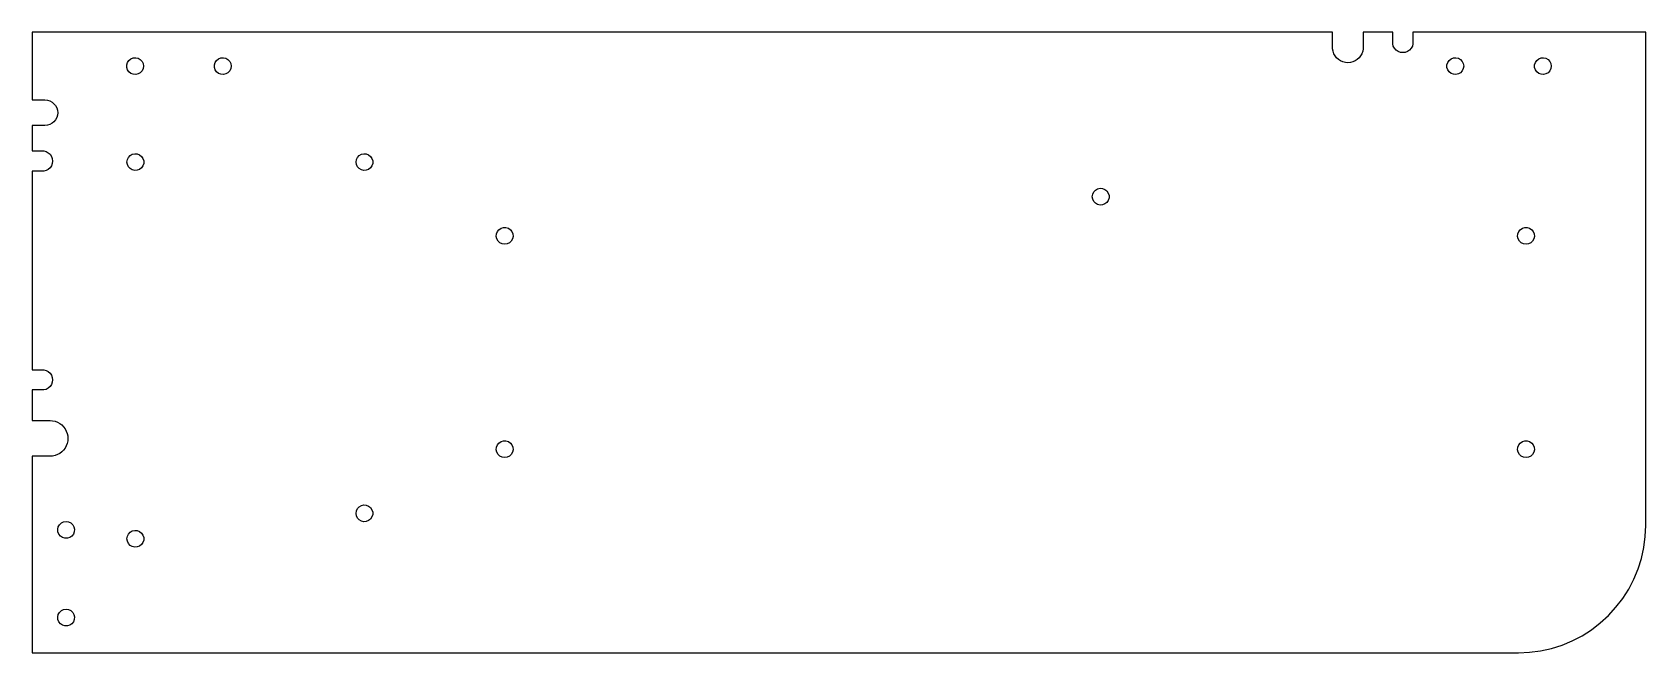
# Model space of a CAD drawing. Header units: metres. Extents: x 0 to 317, y -122 to 0.
import ezdxf

# ---------------------------------------------------------------- set-up
doc = ezdxf.new("R2010")
doc.units = ezdxf.units.M

msp = doc.modelspace()

# ---------------------------------------------------------------- linework, layer by layer
for p, q in [((255.49, 0), (0, 0)), ((0, 0), (0, -13.3)), ((255.49, -3.24774), (255.49, 0)), ((267.295, 0), (261.47, 0)), ((261.47, 0), (261.47, -3.24774)), ((267.295, -2.24107), (267.295, 0)), ((317, 0), (271.265, 0)), ((271.265, 0), (271.265, -2.24107)), ((317, -96.88), (317, 0)), ((267.41, -2.70921), (267.295, -2.24107)), ((267.634, -3.13613), (267.41, -2.70921)), ((267.954, -3.49702), (267.634, -3.13613)), ((270.926, -3.13613), (270.606, -3.49702)), ((271.15, -2.70921), (270.926, -3.13613)), ((271.265, -2.24107), (271.15, -2.70921)), ((18.5684, -6.40408), (18.7134, -5.93409)), ((18.7134, -5.93409), (18.9905, -5.52771)), ((18.9905, -5.52771), (19.375, -5.22106)), ((19.375, -5.22106), (19.8328, -5.04137)), ((19.8328, -5.04137), (20.3233, -5.00461)), ((20.3233, -5.00461), (20.8028, -5.11406)), ((20.8028, -5.11406), (21.2288, -5.35998)), ((21.2288, -5.35998), (21.5633, -5.72052)), ((21.5633, -5.72052), (21.7767, -6.16365)), ((21.7767, -6.16365), (21.85, -6.65)), ((35.7884, -6.40408), (35.9334, -5.93409)), ((35.9334, -5.93409), (36.2105, -5.52771)), ((36.2105, -5.52771), (36.595, -5.22106)), ((36.595, -5.22106), (37.0528, -5.04137)), ((37.0528, -5.04137), (37.5433, -5.00461)), ((37.5433, -5.00461), (38.0228, -5.11406)), ((38.0228, -5.11406), (38.4488, -5.35998)), ((38.4488, -5.35998), (38.7833, -5.72052)), ((38.7833, -5.72052), (38.9967, -6.16365)), ((38.9967, -6.16365), (39.07, -6.65)), ((255.572, -3.73646), (255.49, -3.24774)), ((255.733, -4.20509), (255.572, -3.73646)), ((255.969, -4.64084), (255.733, -4.20509)), ((256.273, -5.03184), (255.969, -4.64084)), ((256.637, -5.36742), (256.273, -5.03184)), ((257.052, -5.63842), (256.637, -5.36742)), ((257.506, -5.83745), (257.052, -5.63842)), ((257.986, -5.95908), (257.506, -5.83745)), ((258.48, -6), (257.986, -5.95908)), ((258.974, -5.95908), (258.48, -6)), ((259.454, -5.83745), (258.974, -5.95908)), ((259.908, -5.63842), (259.454, -5.83745)), ((260.323, -5.36742), (259.908, -5.63842)), ((260.687, -5.03184), (260.323, -5.36742)), ((260.992, -4.64084), (260.687, -5.03184)), ((261.227, -4.20509), (260.992, -4.64084)), ((261.388, -3.73646), (261.227, -4.20509)), ((261.47, -3.24774), (261.388, -3.73646)), ((268.351, -3.77091), (267.954, -3.49702)), ((268.801, -3.94188), (268.351, -3.77091)), ((269.28, -4), (268.801, -3.94188)), ((269.759, -3.94188), (269.28, -4)), ((270.209, -3.77091), (269.759, -3.94188)), ((270.606, -3.49702), (270.209, -3.77091)), ((277.948, -6.40408), (278.093, -5.93409)), ((278.093, -5.93409), (278.37, -5.52771)), ((278.37, -5.52771), (278.755, -5.22106)), ((278.755, -5.22106), (279.213, -5.04137)), ((279.213, -5.04137), (279.703, -5.00461)), ((279.703, -5.00461), (280.183, -5.11406)), ((280.183, -5.11406), (280.609, -5.35998)), ((280.609, -5.35998), (280.943, -5.72052)), ((280.943, -5.72052), (281.157, -6.16365)), ((281.157, -6.16365), (281.23, -6.65)), ((295.168, -6.40408), (295.313, -5.93409)), ((295.313, -5.93409), (295.59, -5.52771)), ((295.59, -5.52771), (295.975, -5.22106)), ((295.975, -5.22106), (296.433, -5.04137)), ((296.433, -5.04137), (296.923, -5.00461)), ((296.923, -5.00461), (297.403, -5.11406)), ((297.403, -5.11406), (297.829, -5.35998)), ((297.829, -5.35998), (298.163, -5.72052)), ((298.163, -5.72052), (298.377, -6.16365)), ((298.377, -6.16365), (298.45, -6.65)), ((18.5684, -6.89592), (18.5684, -6.40408)), ((18.7134, -7.36591), (18.5684, -6.89592)), ((18.9905, -7.77228), (18.7134, -7.36591)), ((19.375, -8.07894), (18.9905, -7.77228)), ((19.8328, -8.25863), (19.375, -8.07894)), ((20.3233, -8.29539), (19.8328, -8.25863)), ((20.8028, -8.18594), (20.3233, -8.29539)), ((21.2288, -7.94002), (20.8028, -8.18594)), ((21.5633, -7.57948), (21.2288, -7.94002)), ((21.7767, -7.13635), (21.5633, -7.57948)), ((21.85, -6.65), (21.7767, -7.13635)), ((35.7884, -6.89592), (35.7884, -6.40408)), ((35.9334, -7.36591), (35.7884, -6.89592)), ((36.2105, -7.77228), (35.9334, -7.36591)), ((36.595, -8.07894), (36.2105, -7.77228)), ((37.0528, -8.25863), (36.595, -8.07894)), ((37.5433, -8.29539), (37.0528, -8.25863)), ((38.0228, -8.18594), (37.5433, -8.29539)), ((38.4488, -7.94002), (38.0228, -8.18594)), ((38.7833, -7.57948), (38.4488, -7.94002)), ((38.9967, -7.13635), (38.7833, -7.57948)), ((39.07, -6.65), (38.9967, -7.13635)), ((277.948, -6.89592), (277.948, -6.40408)), ((278.093, -7.36591), (277.948, -6.89592)), ((278.37, -7.77228), (278.093, -7.36591)), ((278.755, -8.07894), (278.37, -7.77228)), ((279.213, -8.25863), (278.755, -8.07894)), ((279.703, -8.29539), (279.213, -8.25863)), ((280.183, -8.18594), (279.703, -8.29539)), ((280.609, -7.94002), (280.183, -8.18594)), ((280.943, -7.57948), (280.609, -7.94002)), ((281.157, -7.13635), (280.943, -7.57948)), ((281.23, -6.65), (281.157, -7.13635)), ((295.168, -6.89592), (295.168, -6.40408)), ((295.313, -7.36591), (295.168, -6.89592)), ((295.59, -7.77228), (295.313, -7.36591)), ((295.975, -8.07894), (295.59, -7.77228)), ((296.433, -8.25863), (295.975, -8.07894)), ((296.923, -8.29539), (296.433, -8.25863)), ((297.403, -8.18594), (296.923, -8.29539)), ((297.829, -7.94002), (297.403, -8.18594)), ((298.163, -7.57948), (297.829, -7.94002)), ((298.377, -7.13635), (298.163, -7.57948)), ((298.45, -6.65), (298.377, -7.13635)), ((0, -13.3), (2.5, -13.3)), ((2.5, -13.3), (2.98773, -13.348)), ((2.98773, -13.348), (3.45671, -13.4903)), ((3.45671, -13.4903), (3.88893, -13.7213)), ((3.88893, -13.7213), (4.26777, -14.0322)), ((4.26777, -14.0322), (4.57867, -14.4111)), ((4.57867, -14.4111), (4.8097, -14.8433)), ((4.8097, -14.8433), (4.95196, -15.3123)), ((4.95196, -15.3123), (5, -15.8)), ((5, -15.8), (4.95196, -16.2877)), ((2.5, -18.3), (0, -18.3)), ((0, -18.3), (0, -23.3146)), ((2.98773, -18.252), (2.5, -18.3)), ((3.45671, -18.1097), (2.98773, -18.252)), ((3.88893, -17.8787), (3.45671, -18.1097)), ((4.26777, -17.5678), (3.88893, -17.8787)), ((4.57867, -17.1889), (4.26777, -17.5678)), ((4.8097, -16.7567), (4.57867, -17.1889)), ((4.95196, -16.2877), (4.8097, -16.7567)), ((0, -23.3146), (2.24107, -23.3146)), ((2.24107, -23.3146), (2.70921, -23.43)), ((2.70921, -23.43), (3.13613, -23.654)), ((3.13613, -23.654), (3.49702, -23.9738)), ((3.49702, -23.9738), (3.77091, -24.3706)), ((3.77091, -24.3706), (3.94188, -24.8214)), ((3.94188, -24.8214), (4, -25.3)), ((4, -25.3), (3.94188, -25.7786)), ((18.61, -25.5), (18.6833, -25.0137)), ((18.6833, -25.0137), (18.8967, -24.5705)), ((18.8967, -24.5705), (19.2312, -24.21)), ((19.2312, -24.21), (19.6572, -23.9641)), ((19.6572, -23.9641), (20.1367, -23.8546)), ((20.1367, -23.8546), (20.6272, -23.8914)), ((20.6272, -23.8914), (21.085, -24.0711)), ((21.085, -24.0711), (21.4695, -24.3777)), ((21.4695, -24.3777), (21.7466, -24.7841)), ((21.7466, -24.7841), (21.8916, -25.2541)), ((21.8916, -25.2541), (21.8916, -25.7459)), ((63.61, -25.5), (63.6833, -25.0137)), ((63.6833, -25.0137), (63.8967, -24.5705)), ((63.8967, -24.5705), (64.2312, -24.21)), ((64.2312, -24.21), (64.6572, -23.9641)), ((64.6572, -23.9641), (65.1367, -23.8546)), ((65.1367, -23.8546), (65.6272, -23.8914)), ((65.6272, -23.8914), (66.085, -24.0711)), ((66.085, -24.0711), (66.4695, -24.3777)), ((66.4695, -24.3777), (66.7466, -24.7841)), ((66.7466, -24.7841), (66.8916, -25.2541)), ((66.8916, -25.2541), (66.8916, -25.7459)), ((2.24107, -27.2854), (0, -27.2854)), ((0, -27.2854), (0, -66.2946)), ((2.70921, -27.17), (2.24107, -27.2854)), ((3.13613, -26.946), (2.70921, -27.17)), ((3.49702, -26.6262), (3.13613, -26.946)), ((3.77091, -26.2294), (3.49702, -26.6262)), ((3.94188, -25.7786), (3.77091, -26.2294)), ((18.6833, -25.9863), (18.61, -25.5)), ((18.8967, -26.4295), (18.6833, -25.9863)), ((19.2312, -26.79), (18.8967, -26.4295)), ((19.6572, -27.0359), (19.2312, -26.79)), ((20.1367, -27.1454), (19.6572, -27.0359)), ((20.6272, -27.1086), (20.1367, -27.1454)), ((21.085, -26.9289), (20.6272, -27.1086)), ((21.4695, -26.6223), (21.085, -26.9289)), ((21.7466, -26.2159), (21.4695, -26.6223)), ((21.8916, -25.7459), (21.7466, -26.2159)), ((63.6833, -25.9863), (63.61, -25.5)), ((63.8967, -26.4295), (63.6833, -25.9863)), ((64.2312, -26.79), (63.8967, -26.4295)), ((64.6572, -27.0359), (64.2312, -26.79)), ((65.1367, -27.1454), (64.6572, -27.0359)), ((65.6272, -27.1086), (65.1367, -27.1454)), ((66.085, -26.9289), (65.6272, -27.1086)), ((66.4695, -26.6223), (66.085, -26.9289)), ((66.7466, -26.2159), (66.4695, -26.6223)), ((66.8916, -25.7459), (66.7466, -26.2159)), ((208.346, -31.8137), (208.559, -31.3705)), ((208.559, -31.3705), (208.894, -31.01)), ((208.894, -31.01), (209.319, -30.7641)), ((209.319, -30.7641), (209.799, -30.6546)), ((209.799, -30.6546), (210.289, -30.6914)), ((210.289, -30.6914), (210.747, -30.8711)), ((210.747, -30.8711), (211.132, -31.1777)), ((211.132, -31.1777), (211.409, -31.5841)), ((211.409, -31.5841), (211.554, -32.0541)), ((208.272, -32.3), (208.346, -31.8137)), ((208.346, -32.7863), (208.272, -32.3)), ((208.559, -33.2295), (208.346, -32.7863)), ((208.894, -33.59), (208.559, -33.2295)), ((209.319, -33.8359), (208.894, -33.59)), ((209.799, -33.9454), (209.319, -33.8359)), ((210.289, -33.9086), (209.799, -33.9454)), ((210.747, -33.7289), (210.289, -33.9086)), ((211.132, -33.4223), (210.747, -33.7289)), ((211.409, -33.0159), (211.132, -33.4223)), ((211.554, -32.5459), (211.409, -33.0159)), ((211.554, -32.0541), (211.554, -32.5459)), ((91.1746, -40.1083), (91.2114, -39.6178)), ((91.2841, -40.5878), (91.1746, -40.1083)), ((91.2114, -39.6178), (91.3911, -39.16)), ((91.53, -41.0138), (91.2841, -40.5878)), ((91.3911, -39.16), (91.6977, -38.7755)), ((91.8905, -41.3483), (91.53, -41.0138)), ((91.6977, -38.7755), (92.1041, -38.4984)), ((92.1041, -38.4984), (92.5741, -38.3534)), ((92.5741, -38.3534), (93.0659, -38.3534)), ((93.0659, -38.3534), (93.5359, -38.4984)), ((93.5359, -38.4984), (93.9423, -38.7755)), ((94.11, -41.0138), (93.7495, -41.3483)), ((93.9423, -38.7755), (94.2489, -39.16)), ((94.3559, -40.5878), (94.11, -41.0138)), ((94.2489, -39.16), (94.4286, -39.6178)), ((94.4654, -40.1083), (94.3559, -40.5878)), ((94.4286, -39.6178), (94.4654, -40.1083)), ((291.835, -40.1083), (291.871, -39.6178)), ((291.944, -40.5878), (291.835, -40.1083)), ((291.871, -39.6178), (292.051, -39.16)), ((292.19, -41.0138), (291.944, -40.5878)), ((292.051, -39.16), (292.358, -38.7755)), ((292.551, -41.3483), (292.19, -41.0138)), ((292.358, -38.7755), (292.764, -38.4984)), ((292.764, -38.4984), (293.234, -38.3534)), ((293.234, -38.3534), (293.726, -38.3534)), ((293.726, -38.3534), (294.196, -38.4984)), ((294.196, -38.4984), (294.602, -38.7755)), ((294.77, -41.0138), (294.409, -41.3483)), ((294.602, -38.7755), (294.909, -39.16)), ((295.016, -40.5878), (294.77, -41.0138)), ((294.909, -39.16), (295.089, -39.6178)), ((295.125, -40.1083), (295.016, -40.5878)), ((295.089, -39.6178), (295.125, -40.1083)), ((92.3337, -41.5617), (91.8905, -41.3483)), ((92.82, -41.635), (92.3337, -41.5617)), ((93.3063, -41.5617), (92.82, -41.635)), ((93.7495, -41.3483), (93.3063, -41.5617)), ((292.994, -41.5617), (292.551, -41.3483)), ((293.48, -41.635), (292.994, -41.5617)), ((293.966, -41.5617), (293.48, -41.635)), ((294.409, -41.3483), (293.966, -41.5617)), ((0, -66.2946), (2.24107, -66.2946)), ((2.24107, -66.2946), (2.70921, -66.41)), ((2.70921, -66.41), (3.13613, -66.634)), ((3.13613, -66.634), (3.49702, -66.9538)), ((3.49702, -69.6062), (3.13613, -69.926)), ((3.49702, -66.9538), (3.77091, -67.3506)), ((3.77091, -69.2094), (3.49702, -69.6062)), ((3.77091, -67.3506), (3.94188, -67.8014)), ((3.94188, -68.7586), (3.77091, -69.2094)), ((3.94188, -67.8014), (4, -68.28)), ((4, -68.28), (3.94188, -68.7586)), ((2.24107, -70.2654), (0, -70.2654)), ((0, -70.2654), (0, -76.28)), ((2.70921, -70.15), (2.24107, -70.2654)), ((3.13613, -69.926), (2.70921, -70.15)), ((0, -76.28), (3.5, -76.28)), ((3.5, -76.28), (3.9981, -76.3156)), ((3.9981, -76.3156), (4.48606, -76.4218)), ((4.48606, -76.4218), (4.95395, -76.5963)), ((4.95395, -76.5963), (5.39224, -76.8356)), ((5.39224, -76.8356), (5.79201, -77.1349)), ((5.79201, -77.1349), (6.14512, -77.488)), ((6.14512, -77.488), (6.44439, -77.8878)), ((6.44439, -77.8878), (6.68371, -78.326)), ((6.68371, -78.326), (6.85822, -78.7939)), ((6.85822, -78.7939), (6.96437, -79.2819)), ((6.14512, -82.072), (5.79201, -82.4251)), ((6.44439, -81.6722), (6.14512, -82.072)), ((6.68371, -81.234), (6.44439, -81.6722)), ((6.85822, -80.7661), (6.68371, -81.234)), ((6.96437, -80.2781), (6.85822, -80.7661)), ((6.96437, -79.2819), (7, -79.78)), ((7, -79.78), (6.96437, -80.2781)), ((91.1746, -82.0183), (91.2114, -81.5278)), ((91.2841, -82.4978), (91.1746, -82.0183)), ((91.2114, -81.5278), (91.3911, -81.07)), ((91.3911, -81.07), (91.6977, -80.6855)), ((91.6977, -80.6855), (92.1041, -80.4084)), ((92.1041, -80.4084), (92.5741, -80.2634)), ((92.5741, -80.2634), (93.0659, -80.2634)), ((93.0659, -80.2634), (93.5359, -80.4084)), ((93.5359, -80.4084), (93.9423, -80.6855)), ((93.9423, -80.6855), (94.2489, -81.07)), ((94.2489, -81.07), (94.4286, -81.5278)), ((94.4654, -82.0183), (94.3559, -82.4978)), ((94.4286, -81.5278), (94.4654, -82.0183)), ((291.835, -82.0183), (291.871, -81.5278)), ((291.944, -82.4978), (291.835, -82.0183)), ((291.871, -81.5278), (292.051, -81.07)), ((292.051, -81.07), (292.358, -80.6855)), ((292.358, -80.6855), (292.764, -80.4084)), ((292.764, -80.4084), (293.234, -80.2634)), ((293.234, -80.2634), (293.726, -80.2634)), ((293.726, -80.2634), (294.196, -80.4084)), ((294.196, -80.4084), (294.602, -80.6855)), ((294.602, -80.6855), (294.909, -81.07)), ((294.909, -81.07), (295.089, -81.5278)), ((295.125, -82.0183), (295.016, -82.4978)), ((295.089, -81.5278), (295.125, -82.0183)), ((3.5, -83.28), (0, -83.28)), ((0, -83.28), (0, -121.88)), ((3.9981, -83.2444), (3.5, -83.28)), ((4.48606, -83.1382), (3.9981, -83.2444)), ((4.95395, -82.9637), (4.48606, -83.1382)), ((5.39224, -82.7244), (4.95395, -82.9637)), ((5.79201, -82.4251), (5.39224, -82.7244)), ((91.53, -82.9238), (91.2841, -82.4978)), ((91.8905, -83.2583), (91.53, -82.9238)), ((92.3337, -83.4717), (91.8905, -83.2583)), ((92.82, -83.545), (92.3337, -83.4717)), ((93.3063, -83.4717), (92.82, -83.545)), ((93.7495, -83.2583), (93.3063, -83.4717)), ((94.11, -82.9238), (93.7495, -83.2583)), ((94.3559, -82.4978), (94.11, -82.9238)), ((292.19, -82.9238), (291.944, -82.4978)), ((292.551, -83.2583), (292.19, -82.9238)), ((292.994, -83.4717), (292.551, -83.2583)), ((293.48, -83.545), (292.994, -83.4717)), ((293.966, -83.4717), (293.48, -83.545)), ((294.409, -83.2583), (293.966, -83.4717)), ((294.77, -82.9238), (294.409, -83.2583)), ((295.016, -82.4978), (294.77, -82.9238)), ((63.61, -94.5), (63.6833, -94.0137)), ((63.6833, -94.9863), (63.61, -94.5)), ((63.6833, -94.0137), (63.8967, -93.5705)), ((63.8967, -95.4295), (63.6833, -94.9863)), ((63.8967, -93.5705), (64.2312, -93.21)), ((64.2312, -93.21), (64.6572, -92.9641)), ((64.6572, -92.9641), (65.1367, -92.8546)), ((65.1367, -92.8546), (65.6272, -92.8914)), ((65.6272, -92.8914), (66.085, -93.0711)), ((66.085, -93.0711), (66.4695, -93.3777)), ((66.4695, -93.3777), (66.7466, -93.7841)), ((66.7466, -93.7841), (66.8916, -94.2541)), ((66.8916, -94.7459), (66.7466, -95.2159)), ((66.8916, -94.2541), (66.8916, -94.7459)), ((5.00461, -97.6367), (5.11406, -97.1572)), ((5.04137, -98.1272), (5.00461, -97.6367)), ((5.22106, -98.585), (5.04137, -98.1272)), ((5.11406, -97.1572), (5.35998, -96.7312)), ((5.35998, -96.7312), (5.72052, -96.3967)), ((5.72052, -96.3967), (6.16365, -96.1833)), ((6.16365, -96.1833), (6.65, -96.11)), ((6.65, -96.11), (7.13635, -96.1833)), ((7.13635, -96.1833), (7.57948, -96.3967)), ((7.57948, -96.3967), (7.94002, -96.7312)), ((7.94002, -96.7312), (8.18594, -97.1572)), ((8.25863, -98.1272), (8.07894, -98.585)), ((8.18594, -97.1572), (8.29539, -97.6367)), ((8.29539, -97.6367), (8.25863, -98.1272)), ((18.8967, -98.5705), (19.2312, -98.21)), ((19.2312, -98.21), (19.6572, -97.9641)), ((19.6572, -97.9641), (20.1367, -97.8546)), ((20.1367, -97.8546), (20.6272, -97.8914)), ((20.6272, -97.8914), (21.085, -98.0711)), ((21.085, -98.0711), (21.4695, -98.3777)), ((64.2312, -95.79), (63.8967, -95.4295)), ((64.6572, -96.0359), (64.2312, -95.79)), ((65.1367, -96.1454), (64.6572, -96.0359)), ((65.6272, -96.1086), (65.1367, -96.1454)), ((66.085, -95.9289), (65.6272, -96.1086)), ((66.4695, -95.6223), (66.085, -95.9289)), ((66.7466, -95.2159), (66.4695, -95.6223)), ((316.905, -99.0589), (317, -96.88)), ((5.52771, -98.9695), (5.22106, -98.585)), ((5.93409, -99.2466), (5.52771, -98.9695)), ((6.40408, -99.3916), (5.93409, -99.2466)), ((6.89592, -99.3916), (6.40408, -99.3916)), ((7.36591, -99.2466), (6.89592, -99.3916)), ((7.77228, -98.9695), (7.36591, -99.2466)), ((8.07894, -98.585), (7.77228, -98.9695)), ((18.61, -99.5), (18.6833, -99.0137)), ((18.6833, -99.9863), (18.61, -99.5)), ((18.6833, -99.0137), (18.8967, -98.5705)), ((18.8967, -100.429), (18.6833, -99.9863)), ((19.2312, -100.79), (18.8967, -100.429)), ((19.6572, -101.036), (19.2312, -100.79)), ((20.1367, -101.145), (19.6572, -101.036)), ((20.6272, -101.109), (20.1367, -101.145)), ((21.085, -100.929), (20.6272, -101.109)), ((21.4695, -100.622), (21.085, -100.929)), ((21.4695, -98.3777), (21.7466, -98.7841)), ((21.7466, -100.216), (21.4695, -100.622)), ((21.7466, -98.7841), (21.8916, -99.2541)), ((21.8916, -99.7459), (21.7466, -100.216)), ((21.8916, -99.2541), (21.8916, -99.7459)), ((316.148, -103.35), (316.62, -101.221)), ((316.62, -101.221), (316.905, -99.0589)), ((315.492, -105.431), (316.148, -103.35)), ((313.651, -109.38), (314.658, -107.445)), ((314.658, -107.445), (315.492, -105.431)), ((312.479, -111.219), (313.651, -109.38)), ((5.11406, -114.377), (5.35998, -113.951)), ((5.35998, -113.951), (5.72052, -113.617)), ((5.72052, -113.617), (6.16365, -113.403)), ((6.16365, -113.403), (6.65, -113.33)), ((6.65, -113.33), (7.13635, -113.403)), ((7.13635, -113.403), (7.57948, -113.617)), ((7.57948, -113.617), (7.94002, -113.951)), ((7.94002, -113.951), (8.18594, -114.377)), ((309.678, -114.558), (311.151, -112.95)), ((311.151, -112.95), (312.479, -111.219)), ((5.00461, -114.857), (5.11406, -114.377)), ((5.04137, -115.347), (5.00461, -114.857)), ((5.22106, -115.805), (5.04137, -115.347)), ((5.52771, -116.19), (5.22106, -115.805)), ((5.93409, -116.467), (5.52771, -116.19)), ((6.40408, -116.612), (5.93409, -116.467)), ((6.89592, -116.612), (6.40408, -116.612)), ((7.36591, -116.467), (6.89592, -116.612)), ((7.77228, -116.19), (7.36591, -116.467)), ((8.07894, -115.805), (7.77228, -116.19)), ((8.25863, -115.347), (8.07894, -115.805)), ((8.18594, -114.377), (8.29539, -114.857)), ((8.29539, -114.857), (8.25863, -115.347)), ((306.339, -117.359), (308.07, -116.031)), ((308.07, -116.031), (309.678, -114.558)), ((298.47, -121.028), (300.551, -120.372)), ((300.551, -120.372), (302.565, -119.538)), ((302.565, -119.538), (304.5, -118.531)), ((304.5, -118.531), (306.339, -117.359)), ((0, -121.88), (292, -121.88)), ((292, -121.88), (294.179, -121.785)), ((294.179, -121.785), (296.341, -121.5)), ((296.341, -121.5), (298.47, -121.028))]:
    msp.add_line(p, q)

doc.saveas('drawing.dxf')
